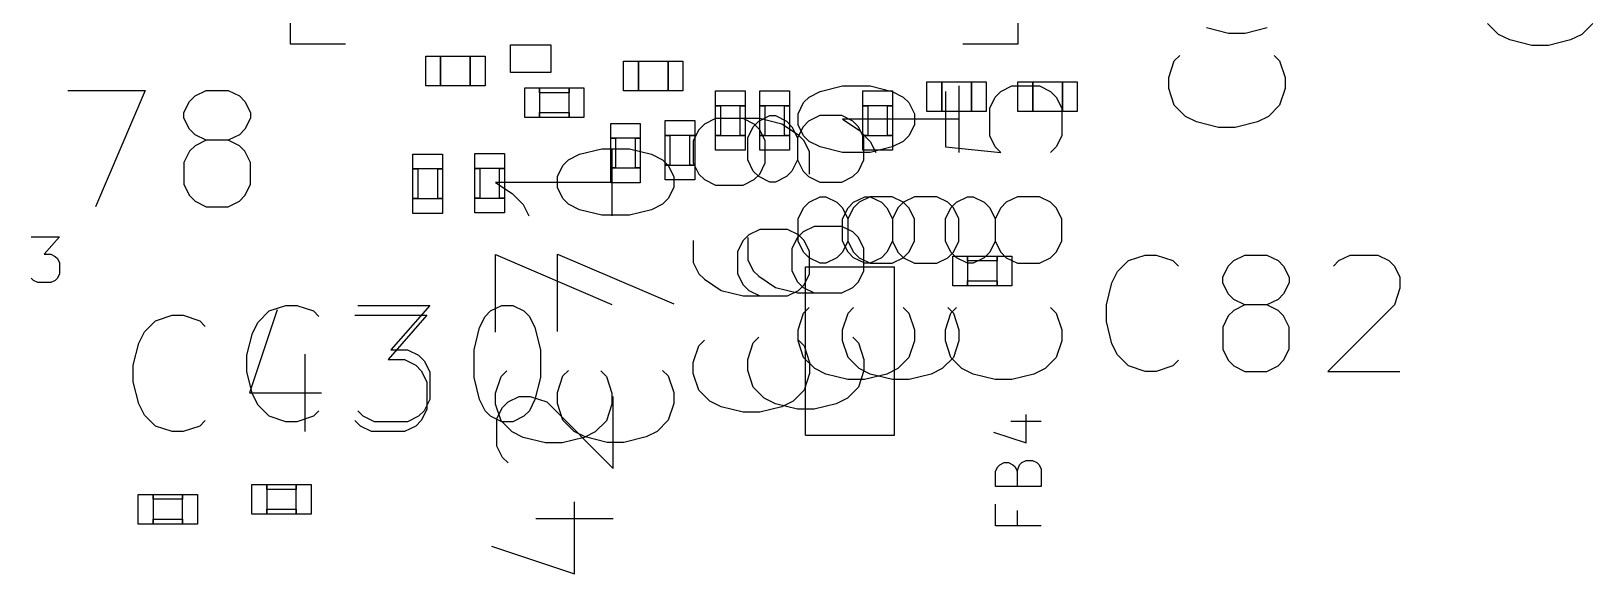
# Model space of a CAD drawing. Header units: millimetres. Extents: x 0 to 100, y 0 to 100.
# Drawn here: x 55.18 to 70.98, y 46.08 to 51.56 of the extents above; entities that cross this region are included whole.
import ezdxf

# ---------------------------------------------------------------- set-up
doc = ezdxf.new("R2010")
doc.units = ezdxf.units.MM
doc.layers.add('F.Fab', color=9, linetype='CONTINUOUS', true_color=0xafafaf)
doc.layers.add('F.Silkscreen', color=41, linetype='CONTINUOUS', true_color=0xf2eda1)

msp = doc.modelspace()

# ---------------------------------------------------------------- linework, layer by layer
at = {"layer": 'F.Fab', "linetype": 'CONTINUOUS'}
for p, q in [((59.17, 51.01), (59.17, 51.31)), ((59.17, 51.31), (59.32, 51.31)), ((59.32, 51.31), (59.32, 51.01)), ((59.62, 51.01), (59.62, 51.31)), ((59.62, 51.31), (59.77, 51.31)), ((59.77, 51.31), (59.77, 51.01)), ((61.17, 50.96), (61.17, 51.26)), ((61.17, 51.26), (61.32, 51.26)), ((61.32, 51.26), (61.32, 50.96)), ((61.62, 50.96), (61.62, 51.26)), ((61.62, 51.26), (61.77, 51.26)), ((61.77, 51.26), (61.77, 50.96)), ((64.24, 50.75), (64.24, 51.05)), ((64.24, 51.05), (64.39, 51.05)), ((64.39, 51.05), (64.39, 50.75)), ((64.69, 50.75), (64.69, 51.05)), ((64.69, 51.05), (64.84, 51.05)), ((64.84, 51.05), (64.84, 50.75)), ((65.16, 50.75), (65.16, 51.05)), ((65.16, 51.05), (65.31, 51.05)), ((65.31, 51.05), (65.31, 50.75)), ((65.61, 50.75), (65.61, 51.05)), ((65.61, 51.05), (65.76, 51.05)), ((65.76, 51.05), (65.76, 50.75)), ((59.32, 51.01), (59.17, 51.01)), ((59.77, 51.01), (59.62, 51.01)), ((60.17, 50.69), (60.17, 50.99)), ((60.17, 50.99), (60.32, 50.99)), ((60.32, 50.99), (60.32, 50.69)), ((60.32, 50.94), (60.32, 50.99)), ((60.32, 50.99), (60.62, 50.99)), ((60.62, 50.94), (60.32, 50.94)), ((60.62, 50.99), (60.62, 50.94)), ((60.62, 50.69), (60.62, 50.99)), ((60.62, 50.99), (60.77, 50.99)), ((60.77, 50.99), (60.77, 50.69)), ((61.32, 50.96), (61.17, 50.96)), ((61.77, 50.96), (61.62, 50.96)), ((62.1, 50.81), (62.1, 50.96)), ((62.1, 50.96), (62.4, 50.96)), ((62.4, 50.96), (62.4, 50.81)), ((62.55, 50.81), (62.55, 50.96)), ((62.55, 50.96), (62.85, 50.96)), ((62.85, 50.96), (62.85, 50.81)), ((63.59, 50.81), (63.59, 50.96)), ((63.59, 50.96), (63.89, 50.96)), ((63.89, 50.96), (63.89, 50.81)), ((60.32, 50.69), (60.32, 50.74)), ((60.32, 50.74), (60.62, 50.74)), ((60.62, 50.74), (60.62, 50.69)), ((62.4, 50.81), (62.1, 50.81)), ((62.1, 50.51), (62.1, 50.81)), ((62.1, 50.81), (62.15, 50.81)), ((62.15, 50.81), (62.15, 50.51)), ((62.35, 50.51), (62.35, 50.81)), ((62.35, 50.81), (62.4, 50.81)), ((62.4, 50.81), (62.4, 50.51)), ((62.85, 50.81), (62.55, 50.81)), ((62.55, 50.51), (62.55, 50.81)), ((62.55, 50.81), (62.6, 50.81)), ((62.6, 50.81), (62.6, 50.51)), ((62.8, 50.51), (62.8, 50.81)), ((62.8, 50.81), (62.85, 50.81)), ((62.85, 50.81), (62.85, 50.51)), ((63.89, 50.81), (63.59, 50.81)), ((63.59, 50.51), (63.59, 50.81)), ((63.59, 50.81), (63.64, 50.81)), ((63.64, 50.81), (63.64, 50.51)), ((63.84, 50.51), (63.84, 50.81)), ((63.84, 50.81), (63.89, 50.81)), ((63.89, 50.81), (63.89, 50.51)), ((64.39, 50.75), (64.24, 50.75)), ((64.84, 50.75), (64.69, 50.75)), ((65.31, 50.75), (65.16, 50.75)), ((65.76, 50.75), (65.61, 50.75)), ((60.32, 50.69), (60.17, 50.69)), ((60.62, 50.69), (60.32, 50.69)), ((60.77, 50.69), (60.62, 50.69)), ((61.04, 50.48), (61.04, 50.63)), ((61.04, 50.63), (61.34, 50.63)), ((61.34, 50.63), (61.34, 50.48)), ((61.59, 50.51), (61.59, 50.66)), ((61.59, 50.66), (61.89, 50.66)), ((61.89, 50.66), (61.89, 50.51)), ((61.34, 50.48), (61.04, 50.48)), ((61.04, 50.18), (61.04, 50.48)), ((61.04, 50.48), (61.09, 50.48)), ((61.09, 50.48), (61.09, 50.18)), ((61.29, 50.18), (61.29, 50.48)), ((61.29, 50.48), (61.34, 50.48)), ((61.34, 50.48), (61.34, 50.18)), ((61.89, 50.51), (61.59, 50.51)), ((61.59, 50.21), (61.59, 50.51)), ((61.59, 50.51), (61.64, 50.51)), ((61.64, 50.51), (61.64, 50.21)), ((61.84, 50.21), (61.84, 50.51)), ((61.84, 50.51), (61.89, 50.51)), ((61.89, 50.51), (61.89, 50.21)), ((62.15, 50.51), (62.1, 50.51)), ((62.1, 50.36), (62.1, 50.51)), ((62.1, 50.51), (62.4, 50.51)), ((62.4, 50.51), (62.35, 50.51)), ((62.4, 50.51), (62.4, 50.36)), ((62.6, 50.51), (62.55, 50.51)), ((62.55, 50.36), (62.55, 50.51)), ((62.55, 50.51), (62.85, 50.51)), ((62.85, 50.51), (62.8, 50.51)), ((62.85, 50.51), (62.85, 50.36)), ((63.64, 50.51), (63.59, 50.51)), ((63.59, 50.36), (63.59, 50.51)), ((63.59, 50.51), (63.89, 50.51)), ((63.89, 50.51), (63.84, 50.51)), ((63.89, 50.51), (63.89, 50.36)), ((59.04, 50.17), (59.04, 50.32)), ((59.04, 50.32), (59.34, 50.32)), ((59.34, 50.32), (59.34, 50.17)), ((59.665, 50.175), (59.665, 50.325)), ((59.665, 50.325), (59.965, 50.325)), ((59.965, 50.325), (59.965, 50.175)), ((62.4, 50.36), (62.1, 50.36)), ((62.85, 50.36), (62.55, 50.36)), ((63.89, 50.36), (63.59, 50.36)), ((59.34, 50.17), (59.04, 50.17)), ((59.04, 49.87), (59.04, 50.17)), ((59.04, 50.17), (59.09, 50.17)), ((59.09, 50.17), (59.09, 49.87)), ((59.29, 49.87), (59.29, 50.17)), ((59.29, 50.17), (59.34, 50.17)), ((59.34, 50.17), (59.34, 49.87)), ((59.965, 50.175), (59.665, 50.175)), ((59.665, 49.875), (59.665, 50.175)), ((59.665, 50.175), (59.715, 50.175)), ((59.715, 50.175), (59.715, 49.875)), ((59.915, 49.875), (59.915, 50.175)), ((59.915, 50.175), (59.965, 50.175)), ((59.965, 50.175), (59.965, 49.875)), ((61.09, 50.18), (61.04, 50.18)), ((61.04, 50.03), (61.04, 50.18)), ((61.04, 50.18), (61.34, 50.18)), ((61.34, 50.18), (61.29, 50.18)), ((61.34, 50.18), (61.34, 50.03)), ((61.64, 50.21), (61.59, 50.21)), ((61.59, 50.06), (61.59, 50.21)), ((61.59, 50.21), (61.89, 50.21)), ((61.89, 50.21), (61.84, 50.21)), ((61.89, 50.21), (61.89, 50.06)), ((61.34, 50.03), (61.04, 50.03)), ((61.89, 50.06), (61.59, 50.06)), ((59.09, 49.87), (59.04, 49.87)), ((59.04, 49.72), (59.04, 49.87)), ((59.04, 49.87), (59.34, 49.87)), ((59.34, 49.87), (59.29, 49.87)), ((59.34, 49.87), (59.34, 49.72)), ((59.715, 49.875), (59.665, 49.875)), ((59.665, 49.725), (59.665, 49.875)), ((59.665, 49.875), (59.965, 49.875)), ((59.965, 49.875), (59.915, 49.875)), ((59.965, 49.875), (59.965, 49.725)), ((59.34, 49.72), (59.04, 49.72)), ((59.965, 49.725), (59.665, 49.725)), ((64.5, 48.99), (64.5, 49.29)), ((64.5, 49.29), (64.65, 49.29)), ((64.65, 49.29), (64.65, 48.99)), ((64.65, 49.24), (64.65, 49.29)), ((64.65, 49.29), (64.95, 49.29)), ((64.95, 49.29), (64.95, 49.24)), ((64.95, 48.99), (64.95, 49.29)), ((64.95, 49.29), (65.1, 49.29)), ((65.1, 49.29), (65.1, 48.99)), ((63.01, 49.18), (63.91, 49.18)), ((63.01, 47.48), (63.01, 49.18)), ((63.91, 47.48), (63.91, 49.18)), ((64.95, 49.24), (64.65, 49.24)), ((64.65, 48.99), (64.5, 48.99)), ((64.65, 48.99), (64.65, 49.04)), ((64.65, 49.04), (64.95, 49.04)), ((64.95, 48.99), (64.65, 48.99)), ((64.95, 49.04), (64.95, 48.99)), ((65.1, 48.99), (64.95, 48.99)), ((63.01, 47.48), (63.91, 47.48)), ((57.41, 46.68), (57.41, 46.98)), ((57.41, 46.98), (57.56, 46.98)), ((57.56, 46.98), (57.56, 46.68)), ((57.56, 46.93), (57.56, 46.98)), ((57.56, 46.98), (57.86, 46.98)), ((57.86, 46.93), (57.56, 46.93)), ((57.86, 46.98), (57.86, 46.93)), ((57.86, 46.68), (57.86, 46.98)), ((57.86, 46.98), (58.01, 46.98)), ((58.01, 46.98), (58.01, 46.68)), ((56.26, 46.58), (56.26, 46.88)), ((56.26, 46.88), (56.41, 46.88)), ((56.41, 46.88), (56.41, 46.58)), ((56.41, 46.83), (56.41, 46.88)), ((56.41, 46.88), (56.71, 46.88)), ((56.71, 46.83), (56.41, 46.83)), ((56.71, 46.88), (56.71, 46.83)), ((56.71, 46.58), (56.71, 46.88)), ((56.71, 46.88), (56.86, 46.88)), ((56.86, 46.88), (56.86, 46.58)), ((56.41, 46.58), (56.41, 46.63)), ((56.41, 46.63), (56.71, 46.63)), ((56.71, 46.63), (56.71, 46.58)), ((57.56, 46.68), (57.41, 46.68)), ((57.56, 46.68), (57.56, 46.73)), ((57.56, 46.73), (57.86, 46.73)), ((57.86, 46.68), (57.56, 46.68)), ((57.86, 46.73), (57.86, 46.68)), ((58.01, 46.68), (57.86, 46.68)), ((56.41, 46.58), (56.26, 46.58)), ((56.71, 46.58), (56.41, 46.58)), ((56.86, 46.58), (56.71, 46.58))]:
    msp.add_line(p, q, dxfattribs=at)
at = {"layer": 'F.Silkscreen', "linetype": 'CONTINUOUS'}
for p, q in [((57.797, 51.9958), (57.797, 51.437)), ((65.163, 51.437), (65.163, 51.9958)), ((67.29039, 51.540072), (67.066289, 51.596097)), ((67.458465, 51.540072), (67.29039, 51.540072)), ((67.682566, 51.596097), (67.458465, 51.540072)), ((70.023034, 51.530634), (69.910984, 51.642685)), ((70.135084, 51.474609), (70.023034, 51.530634)), ((70.863411, 51.530634), (70.751361, 51.474609)), ((70.975462, 51.642685), (70.863411, 51.530634)), ((57.797, 51.437), (58.3558, 51.437)), ((60.0268, 51.1449), (60.0268, 51.4243)), ((60.0268, 51.4243), (60.4332, 51.4243)), ((60.4332, 51.4243), (60.4332, 51.1449)), ((64.6042, 51.437), (65.163, 51.437)), ((70.359185, 51.418584), (70.135084, 51.474609)), ((70.52726, 51.418584), (70.359185, 51.418584)), ((70.751361, 51.474609), (70.52726, 51.418584)), ((59.32, 51.01), (59.32, 51.31)), ((59.32, 51.31), (59.62, 51.31)), ((59.62, 51.31), (59.62, 51.01)), ((61.32, 50.96), (61.32, 51.26)), ((61.32, 51.26), (61.62, 51.26)), ((61.62, 51.26), (61.62, 50.96)), ((66.686164, 51.094298), (66.742189, 51.262374)), ((66.742189, 51.262374), (66.798214, 51.318399)), ((67.750641, 51.318399), (67.806667, 51.262374)), ((67.806667, 51.262374), (67.862692, 51.094298)), ((60.4332, 51.1449), (60.0268, 51.1449)), ((64.39, 50.75), (64.39, 51.05)), ((64.39, 51.05), (64.69, 51.05)), ((64.69, 51.05), (64.69, 50.75)), ((65.31, 50.75), (65.31, 51.05)), ((65.31, 51.05), (65.61, 51.05)), ((65.61, 51.05), (65.61, 50.75)), ((66.686164, 50.982248), (66.686164, 51.094298)), ((67.862692, 51.094298), (67.862692, 50.982248)), ((55.546716, 50.964808), (56.331068, 50.964808)), ((56.331068, 50.964808), (55.826842, 49.78828)), ((56.779269, 50.852758), (56.835294, 50.908783)), ((56.835294, 50.908783), (56.947345, 50.964808)), ((56.947345, 50.964808), (57.171445, 50.964808)), ((57.171445, 50.964808), (57.283496, 50.908783)), ((57.283496, 50.908783), (57.339521, 50.852758)), ((59.62, 51.01), (59.32, 51.01)), ((61.62, 50.96), (61.32, 50.96)), ((62.992189, 50.841329), (63.048214, 50.897355)), ((63.048214, 50.897355), (63.160264, 50.95338)), ((63.160264, 50.95338), (63.384365, 51.009405)), ((63.384365, 51.009405), (63.664491, 51.009405)), ((63.664491, 51.009405), (63.888591, 50.95338)), ((63.888591, 50.95338), (64.000641, 50.897355)), ((64.000641, 50.897355), (64.056667, 50.841329)), ((64.426164, 50.95338), (64.426164, 50.393128)), ((64.562692, 51.009405), (64.562692, 50.337103)), ((64.874365, 50.785304), (64.93039, 50.897355)), ((64.93039, 50.897355), (64.986415, 50.95338)), ((64.986415, 50.95338), (65.098465, 51.009405)), ((65.098465, 51.009405), (65.378591, 51.009405)), ((65.378591, 51.009405), (65.490641, 50.95338)), ((65.490641, 50.95338), (65.546667, 50.897355)), ((65.546667, 50.897355), (65.602692, 50.785304)), ((66.742189, 50.814173), (66.686164, 50.982248)), ((67.862692, 50.982248), (67.806667, 50.814173)), ((56.723244, 50.740708), (56.779269, 50.852758)), ((56.723244, 50.684683), (56.723244, 50.740708)), ((57.339521, 50.852758), (57.395546, 50.740708)), ((57.395546, 50.740708), (57.395546, 50.684683)), ((62.936164, 50.729279), (62.992189, 50.841329)), ((62.936164, 50.617229), (62.936164, 50.729279)), ((64.056667, 50.841329), (64.112692, 50.729279)), ((64.112692, 50.729279), (64.112692, 50.617229)), ((64.69, 50.75), (64.39, 50.75)), ((64.874365, 50.505179), (64.874365, 50.785304)), ((65.61, 50.75), (65.31, 50.75)), ((65.602692, 50.785304), (65.602692, 50.505179)), ((66.854239, 50.702122), (66.742189, 50.814173)), ((67.806667, 50.814173), (67.694616, 50.702122)), ((56.779269, 50.572632), (56.723244, 50.684683)), ((56.835294, 50.516607), (56.779269, 50.572632)), ((57.339521, 50.572632), (57.283496, 50.516607)), ((57.395546, 50.684683), (57.339521, 50.572632)), ((61.932189, 50.567355), (61.876164, 50.455304)), ((61.988214, 50.62338), (61.932189, 50.567355)), ((62.100264, 50.679405), (61.988214, 50.62338)), ((62.548465, 50.679405), (62.100264, 50.679405)), ((62.49244, 50.62338), (62.38039, 50.679405)), ((62.426164, 50.485304), (62.482189, 50.597355)), ((62.482189, 50.597355), (62.538214, 50.65338)), ((62.548465, 50.567355), (62.49244, 50.62338)), ((62.538214, 50.65338), (62.650264, 50.709405)), ((62.772566, 50.62338), (62.548465, 50.679405)), ((62.604491, 50.455304), (62.548465, 50.567355)), ((62.650264, 50.709405), (62.706289, 50.709405)), ((62.706289, 50.709405), (62.81834, 50.65338)), ((62.940641, 50.511329), (62.772566, 50.62338)), ((62.81834, 50.65338), (62.874365, 50.597355)), ((62.874365, 50.597355), (62.93039, 50.485304)), ((62.986415, 50.597355), (62.93039, 50.485304)), ((62.992189, 50.505179), (62.936164, 50.617229)), ((63.04244, 50.65338), (62.986415, 50.597355)), ((63.154491, 50.709405), (63.04244, 50.65338)), ((63.378591, 50.709405), (63.154491, 50.709405)), ((63.490641, 50.65338), (63.378591, 50.709405)), ((64.562692, 50.673254), (63.386164, 50.673254)), ((63.386164, 50.673254), (63.554239, 50.561204)), ((63.546667, 50.597355), (63.490641, 50.65338)), ((63.602692, 50.485304), (63.546667, 50.597355)), ((63.554239, 50.561204), (63.666289, 50.449153)), ((64.112692, 50.617229), (64.056667, 50.505179)), ((66.966289, 50.646097), (66.854239, 50.702122)), ((67.19039, 50.590072), (66.966289, 50.646097)), ((67.358465, 50.590072), (67.19039, 50.590072)), ((67.582566, 50.646097), (67.358465, 50.590072)), ((67.694616, 50.702122), (67.582566, 50.646097)), ((56.835294, 50.404557), (56.779269, 50.348532)), ((56.947345, 50.460582), (56.835294, 50.516607)), ((56.947345, 50.460582), (56.835294, 50.404557)), ((57.171445, 50.460582), (56.947345, 50.460582)), ((57.283496, 50.516607), (57.171445, 50.460582)), ((57.283496, 50.404557), (57.171445, 50.460582)), ((57.339521, 50.348532), (57.283496, 50.404557)), ((61.876164, 50.455304), (61.876164, 50.231204)), ((62.426164, 50.261204), (62.426164, 50.485304)), ((62.604491, 50.231204), (62.604491, 50.455304)), ((62.93039, 50.485304), (62.93039, 50.261204)), ((62.996667, 50.455304), (62.940641, 50.511329)), ((63.048214, 50.449153), (62.992189, 50.505179)), ((63.052692, 50.343254), (62.996667, 50.455304)), ((63.160264, 50.393128), (63.048214, 50.449153)), ((63.602692, 50.261204), (63.602692, 50.485304)), ((63.666289, 50.449153), (63.722315, 50.337103)), ((64.000641, 50.449153), (63.888591, 50.393128)), ((64.056667, 50.505179), (64.000641, 50.449153)), ((64.93039, 50.393128), (64.874365, 50.505179)), ((65.602692, 50.505179), (65.546667, 50.393128)), ((56.779269, 50.348532), (56.723244, 50.236482)), ((56.723244, 50.236482), (56.723244, 50.012381)), ((57.395546, 50.236482), (57.339521, 50.348532)), ((57.395546, 50.012381), (57.395546, 50.236482)), ((60.557189, 50.206329), (60.613214, 50.262355)), ((60.613214, 50.262355), (60.725264, 50.31838)), ((60.725264, 50.31838), (60.949365, 50.374405)), ((60.949365, 50.374405), (61.229491, 50.374405)), ((61.052692, 50.369405), (61.052692, 49.697103)), ((61.229491, 50.374405), (61.453591, 50.31838)), ((61.453591, 50.31838), (61.565641, 50.262355)), ((61.565641, 50.262355), (61.621667, 50.206329)), ((62.482189, 50.149153), (62.426164, 50.261204)), ((62.93039, 50.261204), (62.874365, 50.149153)), ((62.93039, 50.261204), (62.986415, 50.149153)), ((63.052692, 50.119153), (63.052692, 50.343254)), ((63.384365, 50.337103), (63.160264, 50.393128)), ((63.664491, 50.337103), (63.384365, 50.337103)), ((63.546667, 50.149153), (63.602692, 50.261204)), ((63.888591, 50.393128), (63.664491, 50.337103)), ((64.426164, 50.393128), (64.986415, 50.337103)), ((64.986415, 50.337103), (64.93039, 50.393128)), ((65.546667, 50.393128), (65.490641, 50.337103)), ((60.501164, 50.094279), (60.557189, 50.206329)), ((60.501164, 49.982229), (60.501164, 50.094279)), ((61.621667, 50.206329), (61.677692, 50.094279)), ((61.677692, 50.094279), (61.677692, 49.982229)), ((61.876164, 50.231204), (61.932189, 50.119153)), ((61.932189, 50.119153), (61.988214, 50.063128)), ((62.538214, 50.093128), (62.482189, 50.149153)), ((62.49244, 50.063128), (62.548465, 50.119153)), ((62.650264, 50.037103), (62.538214, 50.093128)), ((62.548465, 50.119153), (62.604491, 50.231204)), ((62.81834, 50.093128), (62.706289, 50.037103)), ((62.874365, 50.149153), (62.81834, 50.093128)), ((62.986415, 50.149153), (63.04244, 50.093128)), ((63.04244, 50.093128), (63.154491, 50.037103)), ((63.378591, 50.037103), (63.490641, 50.093128)), ((63.490641, 50.093128), (63.546667, 50.149153)), ((56.723244, 50.012381), (56.779269, 49.900331)), ((57.339521, 49.900331), (57.395546, 50.012381)), ((61.052692, 50.033254), (59.876164, 50.033254)), ((59.876164, 50.033254), (60.044239, 49.921204)), ((60.044239, 49.921204), (60.156289, 49.809153)), ((60.557189, 49.870179), (60.501164, 49.982229)), ((61.677692, 49.982229), (61.621667, 49.870179)), ((61.988214, 50.063128), (62.100264, 50.007103)), ((62.100264, 50.007103), (62.38039, 50.007103)), ((62.38039, 50.007103), (62.49244, 50.063128)), ((62.706289, 50.037103), (62.650264, 50.037103)), ((63.154491, 50.037103), (63.378591, 50.037103)), ((56.779269, 49.900331), (56.835294, 49.844306)), ((56.835294, 49.844306), (56.947345, 49.78828)), ((56.947345, 49.78828), (57.171445, 49.78828)), ((57.171445, 49.78828), (57.283496, 49.844306)), ((57.283496, 49.844306), (57.339521, 49.900331)), ((60.156289, 49.809153), (60.212315, 49.697103)), ((60.613214, 49.814153), (60.557189, 49.870179)), ((60.725264, 49.758128), (60.613214, 49.814153)), ((61.565641, 49.814153), (61.453591, 49.758128)), ((61.621667, 49.870179), (61.565641, 49.814153)), ((62.936164, 49.664801), (62.992189, 49.776852)), ((62.992189, 49.776852), (63.048214, 49.832877)), ((63.048214, 49.832877), (63.160264, 49.888902)), ((63.160264, 49.888902), (63.216289, 49.888902)), ((63.216289, 49.888902), (63.32834, 49.832877)), ((63.32834, 49.832877), (63.384365, 49.776852)), ((63.384365, 49.776852), (63.44039, 49.664801)), ((63.386164, 49.664801), (63.442189, 49.776852)), ((63.496415, 49.776852), (63.44039, 49.664801)), ((63.442189, 49.776852), (63.498214, 49.832877)), ((63.55244, 49.832877), (63.496415, 49.776852)), ((63.498214, 49.832877), (63.610264, 49.888902)), ((63.664491, 49.888902), (63.55244, 49.832877)), ((63.610264, 49.888902), (63.666289, 49.888902)), ((63.888591, 49.888902), (63.664491, 49.888902)), ((63.666289, 49.888902), (63.77834, 49.832877)), ((63.77834, 49.832877), (63.834365, 49.776852)), ((63.834365, 49.776852), (63.89039, 49.664801)), ((64.000641, 49.832877), (63.888591, 49.888902)), ((63.946415, 49.776852), (63.89039, 49.664801)), ((64.00244, 49.832877), (63.946415, 49.776852)), ((64.056667, 49.776852), (64.000641, 49.832877)), ((64.114491, 49.888902), (64.00244, 49.832877)), ((64.112692, 49.664801), (64.056667, 49.776852)), ((64.338591, 49.888902), (64.114491, 49.888902)), ((64.450641, 49.832877), (64.338591, 49.888902)), ((64.426164, 49.664801), (64.482189, 49.776852)), ((64.506667, 49.776852), (64.450641, 49.832877)), ((64.482189, 49.776852), (64.538214, 49.832877)), ((64.562692, 49.664801), (64.506667, 49.776852)), ((64.538214, 49.832877), (64.650264, 49.888902)), ((64.650264, 49.888902), (64.706289, 49.888902)), ((64.706289, 49.888902), (64.81834, 49.832877)), ((64.81834, 49.832877), (64.874365, 49.776852)), ((64.874365, 49.776852), (64.93039, 49.664801)), ((64.986415, 49.776852), (64.93039, 49.664801)), ((65.04244, 49.832877), (64.986415, 49.776852)), ((65.154491, 49.888902), (65.04244, 49.832877)), ((65.378591, 49.888902), (65.154491, 49.888902)), ((65.490641, 49.832877), (65.378591, 49.888902)), ((65.546667, 49.776852), (65.490641, 49.832877)), ((65.602692, 49.664801), (65.546667, 49.776852)), ((60.949365, 49.702103), (60.725264, 49.758128)), ((61.229491, 49.702103), (60.949365, 49.702103)), ((61.453591, 49.758128), (61.229491, 49.702103)), ((62.936164, 49.440701), (62.936164, 49.664801)), ((63.386164, 49.440701), (63.386164, 49.664801)), ((63.44039, 49.664801), (63.44039, 49.440701)), ((63.89039, 49.664801), (63.89039, 49.440701)), ((64.112692, 49.440701), (64.112692, 49.664801)), ((64.426164, 49.440701), (64.426164, 49.664801)), ((64.562692, 49.440701), (64.562692, 49.664801)), ((64.93039, 49.664801), (64.93039, 49.440701)), ((65.602692, 49.440701), (65.602692, 49.664801)), ((55.178091, 49.484634), (55.464834, 49.484634)), ((55.464834, 49.484634), (55.310434, 49.308177)), ((61.876164, 49.446852), (61.876164, 49.222751)), ((62.38039, 49.446852), (62.324365, 49.334801)), ((62.436415, 49.502877), (62.38039, 49.446852)), ((62.426164, 49.476852), (62.426164, 49.252751)), ((62.548465, 49.558902), (62.436415, 49.502877)), ((62.828591, 49.558902), (62.548465, 49.558902)), ((62.940641, 49.502877), (62.828591, 49.558902)), ((62.93039, 49.476852), (62.874365, 49.364801)), ((62.986415, 49.532877), (62.93039, 49.476852)), ((62.996667, 49.446852), (62.940641, 49.502877)), ((63.098465, 49.588902), (62.986415, 49.532877)), ((63.052692, 49.334801), (62.996667, 49.446852)), ((63.378591, 49.588902), (63.098465, 49.588902)), ((63.490641, 49.532877), (63.378591, 49.588902)), ((63.546667, 49.476852), (63.490641, 49.532877)), ((63.602692, 49.364801), (63.546667, 49.476852)), ((55.310434, 49.308177), (55.376605, 49.308177)), ((55.376605, 49.308177), (55.42072, 49.28612)), ((59.876164, 48.520575), (59.876164, 49.304927)), ((59.876164, 49.304927), (61.052692, 48.800701)), ((60.501164, 48.525575), (60.501164, 49.309927)), ((60.501164, 49.309927), (61.677692, 48.805701)), ((62.324365, 49.334801), (62.324365, 49.110701)), ((62.874365, 49.364801), (62.874365, 49.140701)), ((62.992189, 49.32865), (62.936164, 49.440701)), ((63.048214, 49.272625), (62.992189, 49.32865)), ((63.052692, 49.110701), (63.052692, 49.334801)), ((63.384365, 49.32865), (63.32834, 49.272625)), ((63.44039, 49.440701), (63.384365, 49.32865)), ((63.442189, 49.32865), (63.386164, 49.440701)), ((63.44039, 49.440701), (63.496415, 49.32865)), ((63.498214, 49.272625), (63.442189, 49.32865)), ((63.496415, 49.32865), (63.55244, 49.272625)), ((63.602692, 49.140701), (63.602692, 49.364801)), ((63.834365, 49.32865), (63.77834, 49.272625)), ((63.89039, 49.440701), (63.834365, 49.32865)), ((63.89039, 49.440701), (63.946415, 49.32865)), ((63.946415, 49.32865), (64.00244, 49.272625)), ((64.000641, 49.272625), (64.056667, 49.32865)), ((64.056667, 49.32865), (64.112692, 49.440701)), ((64.482189, 49.32865), (64.426164, 49.440701)), ((64.450641, 49.272625), (64.506667, 49.32865)), ((64.538214, 49.272625), (64.482189, 49.32865)), ((64.506667, 49.32865), (64.562692, 49.440701)), ((64.874365, 49.32865), (64.81834, 49.272625)), ((64.93039, 49.440701), (64.874365, 49.32865)), ((64.93039, 49.440701), (64.986415, 49.32865)), ((64.986415, 49.32865), (65.04244, 49.272625)), ((65.490641, 49.272625), (65.546667, 49.32865)), ((65.546667, 49.32865), (65.602692, 49.440701)), ((66.279, 49.243807), (66.447075, 49.299832)), ((66.447075, 49.299832), (66.559125, 49.299832)), ((66.559125, 49.299832), (66.727201, 49.243807)), ((67.343477, 49.243807), (67.455528, 49.299832)), ((67.455528, 49.299832), (67.679628, 49.299832)), ((67.679628, 49.299832), (67.791679, 49.243807)), ((68.407955, 49.243807), (68.520006, 49.299832)), ((68.520006, 49.299832), (68.800131, 49.299832)), ((68.800131, 49.299832), (68.912182, 49.243807)), ((55.42072, 49.28612), (55.442777, 49.264063)), ((55.442777, 49.264063), (55.464834, 49.219949)), ((55.464834, 49.219949), (55.464834, 49.109663)), ((61.876164, 49.222751), (61.932189, 49.110701)), ((62.426164, 49.252751), (62.482189, 49.140701)), ((62.482189, 49.140701), (62.538214, 49.084676)), ((62.874365, 49.140701), (62.93039, 49.02865)), ((63.160264, 49.2166), (63.048214, 49.272625)), ((63.216289, 49.2166), (63.160264, 49.2166)), ((63.32834, 49.272625), (63.216289, 49.2166)), ((63.610264, 49.2166), (63.498214, 49.272625)), ((63.546667, 49.02865), (63.602692, 49.140701)), ((63.55244, 49.272625), (63.664491, 49.2166)), ((63.666289, 49.2166), (63.610264, 49.2166)), ((63.664491, 49.2166), (63.888591, 49.2166)), ((63.77834, 49.272625), (63.666289, 49.2166)), ((63.888591, 49.2166), (64.000641, 49.272625)), ((64.00244, 49.272625), (64.114491, 49.2166)), ((64.114491, 49.2166), (64.338591, 49.2166)), ((64.338591, 49.2166), (64.450641, 49.272625)), ((64.650264, 49.2166), (64.538214, 49.272625)), ((64.706289, 49.2166), (64.650264, 49.2166)), ((64.81834, 49.272625), (64.706289, 49.2166)), ((65.04244, 49.272625), (65.154491, 49.2166)), ((65.154491, 49.2166), (65.378591, 49.2166)), ((65.378591, 49.2166), (65.490641, 49.272625)), ((66.110924, 49.019707), (66.166949, 49.131757)), ((66.166949, 49.131757), (66.279, 49.243807)), ((66.727201, 49.243807), (66.783226, 49.187782)), ((67.231427, 49.075732), (67.287452, 49.187782)), ((67.287452, 49.187782), (67.343477, 49.243807)), ((67.791679, 49.243807), (67.847704, 49.187782)), ((67.847704, 49.187782), (67.903729, 49.075732)), ((68.35193, 49.187782), (68.407955, 49.243807)), ((68.912182, 49.243807), (68.968207, 49.187782)), ((68.968207, 49.187782), (69.024232, 49.075732)), ((55.200148, 49.043492), (55.178091, 49.065549)), ((55.244262, 49.021434), (55.200148, 49.043492)), ((55.376605, 49.021434), (55.244262, 49.021434)), ((55.42072, 49.043492), (55.376605, 49.021434)), ((55.442777, 49.065549), (55.42072, 49.043492)), ((55.464834, 49.109663), (55.442777, 49.065549)), ((61.932189, 49.110701), (61.988214, 49.054676)), ((61.988214, 49.054676), (62.156289, 48.942625)), ((62.324365, 49.110701), (62.38039, 48.99865)), ((62.38039, 48.99865), (62.436415, 48.942625)), ((62.538214, 49.084676), (62.706289, 48.972625)), ((62.706289, 48.972625), (62.93039, 48.9166)), ((62.93039, 49.02865), (62.986415, 48.972625)), ((62.940641, 48.942625), (62.996667, 48.99865)), ((62.986415, 48.972625), (63.098465, 48.9166)), ((62.996667, 48.99865), (63.052692, 49.110701)), ((63.378591, 48.9166), (63.490641, 48.972625)), ((63.490641, 48.972625), (63.546667, 49.02865)), ((66.054899, 48.795606), (66.110924, 49.019707)), ((67.231427, 49.019707), (67.231427, 49.075732)), ((67.287452, 48.907656), (67.231427, 49.019707)), ((67.903729, 49.019707), (67.847704, 48.907656)), ((67.903729, 49.075732), (67.903729, 49.019707)), ((69.024232, 49.075732), (69.024232, 48.963682)), ((62.156289, 48.942625), (62.38039, 48.8866)), ((62.38039, 48.8866), (62.828591, 48.8866)), ((62.436415, 48.942625), (62.548465, 48.8866)), ((62.828591, 48.8866), (62.940641, 48.942625)), ((62.93039, 48.9166), (63.378591, 48.9166)), ((67.343477, 48.851631), (67.287452, 48.907656)), ((67.455528, 48.795606), (67.343477, 48.851631)), ((67.791679, 48.851631), (67.679628, 48.795606)), ((67.847704, 48.907656), (67.791679, 48.851631)), ((69.024232, 48.963682), (68.968207, 48.795606)), ((56.434695, 48.634347), (56.60277, 48.690372)), ((56.60277, 48.690372), (56.71482, 48.690372)), ((56.71482, 48.690372), (56.882896, 48.634347)), ((57.667248, 48.746398), (57.387122, 47.90602)), ((57.472644, 48.622297), (57.584695, 48.734347)), ((57.584695, 48.734347), (57.75277, 48.790372)), ((57.75277, 48.790372), (57.86482, 48.790372)), ((57.86482, 48.790372), (58.032896, 48.734347)), ((58.032896, 48.734347), (58.088921, 48.678322)), ((58.4516, 48.690372), (59.179927, 48.690372)), ((58.481097, 48.790372), (59.209424, 48.790372)), ((59.179927, 48.690372), (58.787751, 48.242171)), ((59.209424, 48.790372), (58.817248, 48.342171)), ((59.71365, 48.566272), (59.769675, 48.678322)), ((59.769675, 48.678322), (59.825701, 48.734347)), ((59.825701, 48.734347), (59.937751, 48.790372)), ((59.937751, 48.790372), (60.049801, 48.790372)), ((60.049801, 48.790372), (60.161851, 48.734347)), ((60.161851, 48.734347), (60.217877, 48.678322)), ((60.217877, 48.678322), (60.273902, 48.566272)), ((62.936164, 48.544298), (62.992189, 48.712374)), ((62.992189, 48.712374), (63.048214, 48.768399)), ((63.386164, 48.544298), (63.442189, 48.712374)), ((63.442189, 48.712374), (63.498214, 48.768399)), ((64.000641, 48.768399), (64.056667, 48.712374)), ((64.056667, 48.712374), (64.112692, 48.544298)), ((64.426164, 48.544298), (64.482189, 48.712374)), ((64.450641, 48.768399), (64.506667, 48.712374)), ((64.482189, 48.712374), (64.538214, 48.768399)), ((64.506667, 48.712374), (64.562692, 48.544298)), ((65.490641, 48.768399), (65.546667, 48.712374)), ((65.546667, 48.712374), (65.602692, 48.544298)), ((66.054899, 48.627531), (66.054899, 48.795606)), ((67.287452, 48.683556), (67.231427, 48.571506)), ((67.343477, 48.739581), (67.287452, 48.683556)), ((67.455528, 48.795606), (67.343477, 48.739581)), ((67.679628, 48.795606), (67.455528, 48.795606)), ((67.791679, 48.739581), (67.679628, 48.795606)), ((67.847704, 48.683556), (67.791679, 48.739581)), ((67.903729, 48.571506), (67.847704, 48.683556)), ((68.968207, 48.795606), (68.295905, 48.123304)), ((56.266619, 48.410247), (56.322644, 48.522297)), ((56.322644, 48.522297), (56.434695, 48.634347)), ((56.882896, 48.634347), (56.938921, 48.578322)), ((57.360594, 48.286146), (57.416619, 48.510247)), ((57.416619, 48.510247), (57.472644, 48.622297)), ((59.657625, 48.342171), (59.71365, 48.566272)), ((60.273902, 48.566272), (60.329927, 48.342171)), ((62.936164, 48.432248), (62.936164, 48.544298)), ((63.386164, 48.432248), (63.386164, 48.544298)), ((64.112692, 48.544298), (64.112692, 48.432248)), ((64.426164, 48.432248), (64.426164, 48.544298)), ((64.562692, 48.544298), (64.562692, 48.432248)), ((65.602692, 48.544298), (65.602692, 48.432248)), ((66.110924, 48.40343), (66.054899, 48.627531)), ((67.231427, 48.571506), (67.231427, 48.347405)), ((67.903729, 48.347405), (67.903729, 48.571506)), ((56.210594, 48.186146), (56.266619, 48.410247)), ((58.817248, 48.342171), (58.985323, 48.342171)), ((58.985323, 48.342171), (59.097374, 48.286146)), ((59.657625, 48.062046), (59.657625, 48.342171)), ((60.329927, 48.342171), (60.329927, 48.062046)), ((61.876164, 48.214298), (61.932189, 48.382374)), ((61.932189, 48.382374), (61.988214, 48.438399)), ((62.426164, 48.244298), (62.482189, 48.412374)), ((62.482189, 48.412374), (62.538214, 48.468399)), ((62.992189, 48.264173), (62.936164, 48.432248)), ((62.940641, 48.438399), (62.996667, 48.382374)), ((62.996667, 48.382374), (63.052692, 48.214298)), ((63.442189, 48.264173), (63.386164, 48.432248)), ((63.490641, 48.468399), (63.546667, 48.412374)), ((63.546667, 48.412374), (63.602692, 48.244298)), ((64.112692, 48.432248), (64.056667, 48.264173)), ((64.482189, 48.264173), (64.426164, 48.432248)), ((64.562692, 48.432248), (64.506667, 48.264173)), ((65.602692, 48.432248), (65.546667, 48.264173)), ((66.166949, 48.29138), (66.110924, 48.40343)), ((67.231427, 48.347405), (67.287452, 48.235355)), ((67.847704, 48.235355), (67.903729, 48.347405)), ((56.210594, 48.018071), (56.210594, 48.186146)), ((57.360594, 48.118071), (57.360594, 48.286146)), ((57.947374, 48.298196), (57.947374, 47.513844)), ((58.787751, 48.242171), (58.955826, 48.242171)), ((58.955826, 48.242171), (59.067877, 48.186146)), ((59.067877, 48.186146), (59.123902, 48.130121)), ((59.097374, 48.286146), (59.153399, 48.230121)), ((59.153399, 48.230121), (59.209424, 48.118071)), ((61.876164, 48.102248), (61.876164, 48.214298)), ((62.426164, 48.132248), (62.426164, 48.244298)), ((63.104239, 48.152122), (62.992189, 48.264173)), ((63.052692, 48.214298), (63.052692, 48.102248)), ((63.554239, 48.152122), (63.442189, 48.264173)), ((63.602692, 48.244298), (63.602692, 48.132248)), ((64.056667, 48.264173), (63.944616, 48.152122)), ((64.506667, 48.264173), (64.394616, 48.152122)), ((64.594239, 48.152122), (64.482189, 48.264173)), ((65.546667, 48.264173), (65.434616, 48.152122)), ((66.279, 48.17933), (66.166949, 48.29138)), ((66.783226, 48.235355), (66.727201, 48.17933)), ((67.287452, 48.235355), (67.343477, 48.17933)), ((67.791679, 48.17933), (67.847704, 48.235355)), ((57.416619, 47.89397), (57.360594, 48.118071)), ((59.123902, 48.130121), (59.179927, 48.018071)), ((59.209424, 48.118071), (59.209424, 47.837945)), ((59.71365, 47.837945), (59.657625, 48.062046)), ((59.876164, 47.904298), (59.932189, 48.072374)), ((59.932189, 48.072374), (59.988214, 48.128399)), ((60.329927, 48.062046), (60.273902, 47.837945)), ((60.501164, 47.909298), (60.557189, 48.077374)), ((60.557189, 48.077374), (60.613214, 48.133399)), ((60.940641, 48.128399), (60.996667, 48.072374)), ((60.996667, 48.072374), (61.052692, 47.904298)), ((61.565641, 48.133399), (61.621667, 48.077374)), ((61.621667, 48.077374), (61.677692, 47.909298)), ((61.932189, 47.934173), (61.876164, 48.102248)), ((62.482189, 47.964173), (62.426164, 48.132248)), ((63.052692, 48.102248), (62.996667, 47.934173)), ((63.216289, 48.096097), (63.104239, 48.152122)), ((63.44039, 48.040072), (63.216289, 48.096097)), ((63.608465, 48.040072), (63.44039, 48.040072)), ((63.602692, 48.132248), (63.546667, 47.964173)), ((63.666289, 48.096097), (63.554239, 48.152122)), ((63.832566, 48.096097), (63.608465, 48.040072)), ((63.89039, 48.040072), (63.666289, 48.096097)), ((63.944616, 48.152122), (63.832566, 48.096097)), ((64.058465, 48.040072), (63.89039, 48.040072)), ((64.282566, 48.096097), (64.058465, 48.040072)), ((64.394616, 48.152122), (64.282566, 48.096097)), ((64.706289, 48.096097), (64.594239, 48.152122)), ((64.93039, 48.040072), (64.706289, 48.096097)), ((65.098465, 48.040072), (64.93039, 48.040072)), ((65.322566, 48.096097), (65.098465, 48.040072)), ((65.434616, 48.152122), (65.322566, 48.096097)), ((66.447075, 48.123304), (66.279, 48.17933)), ((66.559125, 48.123304), (66.447075, 48.123304)), ((66.727201, 48.17933), (66.559125, 48.123304)), ((67.343477, 48.17933), (67.455528, 48.123304)), ((67.455528, 48.123304), (67.679628, 48.123304)), ((67.679628, 48.123304), (67.791679, 48.17933)), ((68.295905, 48.123304), (69.024232, 48.123304)), ((56.266619, 47.79397), (56.210594, 48.018071)), ((57.387122, 47.90602), (58.115449, 47.90602)), ((57.472644, 47.78192), (57.416619, 47.89397)), ((59.179927, 48.018071), (59.179927, 47.737945)), ((59.876164, 47.792248), (59.876164, 47.904298)), ((60.001677, 47.813902), (60.113727, 47.869927)), ((60.113727, 47.869927), (60.225778, 47.869927)), ((60.225778, 47.869927), (60.393853, 47.813902)), ((60.501164, 47.797248), (60.501164, 47.909298)), ((61.052692, 47.904298), (61.052692, 47.792248)), ((61.066155, 47.1416), (61.066155, 47.869927)), ((61.677692, 47.909298), (61.677692, 47.797248)), ((62.044239, 47.822122), (61.932189, 47.934173)), ((62.594239, 47.852122), (62.482189, 47.964173)), ((62.996667, 47.934173), (62.884616, 47.822122)), ((63.546667, 47.964173), (63.434616, 47.852122)), ((56.322644, 47.68192), (56.266619, 47.79397)), ((57.584695, 47.66987), (57.472644, 47.78192)), ((58.088921, 47.725895), (58.032896, 47.66987)), ((58.537122, 47.66987), (58.481097, 47.725895)), ((59.153399, 47.725895), (59.097374, 47.66987)), ((59.179927, 47.737945), (59.123902, 47.625895)), ((59.209424, 47.837945), (59.153399, 47.725895)), ((59.769675, 47.725895), (59.71365, 47.837945)), ((59.825701, 47.66987), (59.769675, 47.725895)), ((59.932189, 47.624173), (59.876164, 47.792248)), ((59.889627, 47.645826), (59.945652, 47.757877)), ((59.945652, 47.757877), (60.001677, 47.813902)), ((60.217877, 47.725895), (60.161851, 47.66987)), ((60.273902, 47.837945), (60.217877, 47.725895)), ((60.393853, 47.813902), (61.066155, 47.1416)), ((60.557189, 47.629173), (60.501164, 47.797248)), ((61.052692, 47.792248), (60.996667, 47.624173)), ((61.677692, 47.797248), (61.621667, 47.629173)), ((62.156289, 47.766097), (62.044239, 47.822122)), ((62.38039, 47.710072), (62.156289, 47.766097)), ((62.548465, 47.710072), (62.38039, 47.710072)), ((62.772566, 47.766097), (62.548465, 47.710072)), ((62.706289, 47.796097), (62.594239, 47.852122)), ((62.93039, 47.740072), (62.706289, 47.796097)), ((62.884616, 47.822122), (62.772566, 47.766097)), ((63.098465, 47.740072), (62.93039, 47.740072)), ((63.322566, 47.796097), (63.098465, 47.740072)), ((63.434616, 47.852122), (63.322566, 47.796097)), ((56.434695, 47.56987), (56.322644, 47.68192)), ((56.60277, 47.513844), (56.434695, 47.56987)), ((56.882896, 47.56987), (56.71482, 47.513844)), ((56.938921, 47.625895), (56.882896, 47.56987)), ((57.75277, 47.613844), (57.584695, 47.66987)), ((57.86482, 47.613844), (57.75277, 47.613844)), ((58.032896, 47.66987), (57.86482, 47.613844)), ((58.507625, 47.56987), (58.4516, 47.625895)), ((58.619675, 47.513844), (58.507625, 47.56987)), ((58.649172, 47.613844), (58.537122, 47.66987)), ((58.985323, 47.613844), (58.649172, 47.613844)), ((59.067877, 47.56987), (58.955826, 47.513844)), ((59.097374, 47.66987), (58.985323, 47.613844)), ((59.123902, 47.625895), (59.067877, 47.56987)), ((59.937751, 47.613844), (59.825701, 47.66987)), ((59.889627, 47.365701), (59.889627, 47.645826)), ((60.044239, 47.512122), (59.932189, 47.624173)), ((60.049801, 47.613844), (59.937751, 47.613844)), ((60.161851, 47.66987), (60.049801, 47.613844)), ((60.669239, 47.517122), (60.557189, 47.629173)), ((60.996667, 47.624173), (60.884616, 47.512122)), ((61.621667, 47.629173), (61.509616, 47.517122)), ((65.087787, 47.620105), (65.396587, 47.620105)), ((65.242187, 47.399533), (65.242187, 47.686276)), ((56.71482, 47.513844), (56.60277, 47.513844)), ((58.955826, 47.513844), (58.619675, 47.513844)), ((60.156289, 47.456097), (60.044239, 47.512122)), ((60.38039, 47.400072), (60.156289, 47.456097)), ((60.548465, 47.400072), (60.38039, 47.400072)), ((60.772566, 47.456097), (60.548465, 47.400072)), ((60.781289, 47.461097), (60.669239, 47.517122)), ((60.884616, 47.512122), (60.772566, 47.456097)), ((61.00539, 47.405072), (60.781289, 47.461097)), ((61.173465, 47.405072), (61.00539, 47.405072)), ((61.397566, 47.461097), (61.173465, 47.405072)), ((61.509616, 47.517122), (61.397566, 47.461097)), ((64.91133, 47.509819), (65.242187, 47.399533)), ((59.945652, 47.25365), (59.889627, 47.365701)), ((60.001677, 47.197625), (59.945652, 47.25365)), ((64.933387, 47.11279), (64.955444, 47.156905)), ((64.933387, 46.95839), (64.933387, 47.11279)), ((64.955444, 47.156905), (64.977501, 47.178962)), ((64.977501, 47.178962), (65.021615, 47.201019)), ((65.021615, 47.201019), (65.06573, 47.201019)), ((65.06573, 47.201019), (65.109844, 47.178962)), ((65.109844, 47.178962), (65.131901, 47.156905)), ((65.131901, 47.156905), (65.153958, 47.11279)), ((65.153958, 47.11279), (65.176015, 47.178962)), ((65.153958, 47.11279), (65.153958, 46.95839)), ((65.176015, 47.178962), (65.198072, 47.201019)), ((65.198072, 47.201019), (65.242187, 47.223076)), ((65.242187, 47.223076), (65.308358, 47.223076)), ((65.308358, 47.223076), (65.352472, 47.201019)), ((65.352472, 47.201019), (65.37453, 47.178962)), ((65.37453, 47.178962), (65.396587, 47.134847)), ((65.396587, 47.134847), (65.396587, 46.95839)), ((65.396587, 46.95839), (64.933387, 46.95839)), ((60.673979, 46.077122), (60.673979, 46.805449)), ((64.933387, 46.561361), (64.933387, 46.781933)), ((60.281803, 46.637374), (61.066155, 46.637374)), ((65.153958, 46.715761), (65.153958, 46.561361)), ((65.396587, 46.561361), (64.933387, 46.561361)), ((59.833602, 46.357248), (60.673979, 46.077122))]:
    msp.add_line(p, q, dxfattribs=at)

doc.saveas('drawing.dxf')
